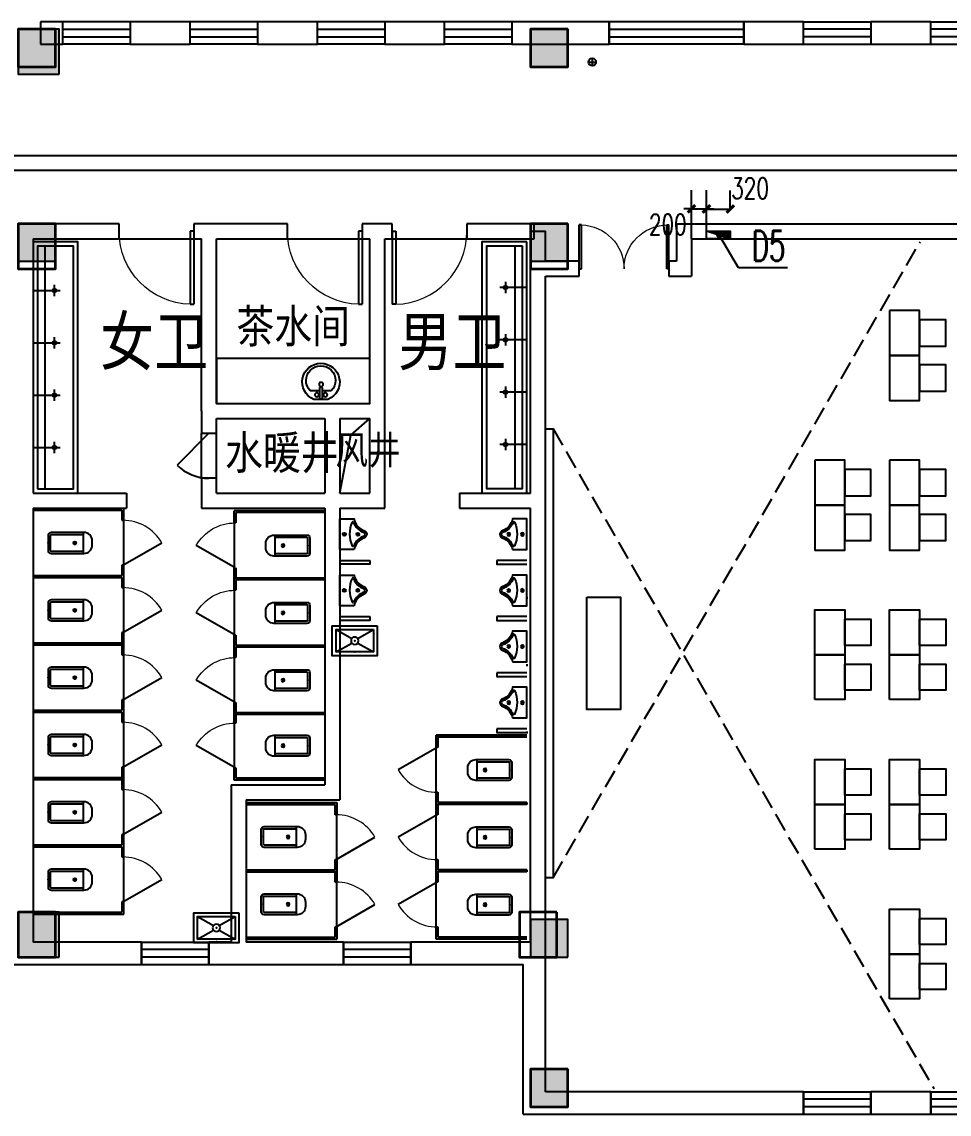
# Model space of a CAD drawing. Extents: x 0 to 302064749, y -59725395 to 1524223.
# Drawn here: x 213456080 to 214695593, y -22232654 to -20772654 of the extents above; entities that cross this region are included whole.
import ezdxf

# ---------------------------------------------------------------- set-up
doc = ezdxf.new("R2010")
doc.units = 0
doc.header["$LTSCALE"] = 1000
doc.linetypes.add('DASH', pattern=[0.35, 0.25, -0.1])
for name, color, linetype in [('0-底图', 7, 'Continuous'), ('CABLETRAY', 4, 'Continuous'), ('COLU', 7, 'Continuous'), ('COLU_HATCH', 251, 'Continuous'), ('DIM_ELEV', 3, 'Continuous'), ('DOOR_FIRE', 4, 'Continuous'), ('PUB_TEXT', 7, 'Continuous'), ('TEXT', 7, 'Continuous'), ('WALL', 2, 'Continuous'), ('WINDOW', 4, 'Continuous'), ('厨卫', 252, 'Continuous'), ('家具', 8, 'Continuous'), ('排水', 153, 'Continuous'), ('电洞建筑', 20, 'Continuous')]:
    doc.layers.add(name, color=color, linetype=linetype)
doc.layers.add('砼柱', color=2, linetype='Continuous', lineweight=35)
doc.styles.add('_TEL_DIM', font='simplex.shx', dxfattribs={"width": 0.8, "height": 3.5, "bigfont": 'gbcbig.shx'})
doc.styles.add('A_DIM_T3', font='simplex.shx', dxfattribs={"width": 0.7, "bigfont": 'gbcbig.shx'})
doc.styles.get("Standard").update_dxf_attribs({"font": 'geniso.shx', "bigfont": 'hztxt.shx'})
doc.dimstyles.new('_TCH_ARCH&&100', dxfattribs={"dimtxt": 280, "dimasz": 100, "dimexe": 250, "dimexo": 300, "dimgap": 135, "dimtad": 1, "dimdec": 0, "dimzin": 0, "dimdsep": 46, "dimtxsty": 'A_DIM_T3', "dimblk": 'ARCHTICK', "dimcen": 0.09, "dimclrt": 7, "dimazin": 2, "dimtfac": 1, "dimtdec": 0, "dimtix": 1, "dimtmove": 2, "dimatfit": 3, "dimfxl": 150, "dimtolj": 1, "dimtzin": 0, "dimarcsym": 0})

# ---------------------------------------------------------------- blocks, each defined once
blk = doc.blocks.new('jj')
at = {"layer": '家具', "linetype": 'DASH'}
for points in [[(710804, 819533), (715712, 828033)], [(710804, 825533), (715896, 816713)]]:
    blk.add_lwpolyline(points, dxfattribs=at)
at = {"layer": '家具'}
for points in [[(715304, 827113), (715304, 826513), (715704, 826513), (715704, 827113)], [(716304, 827113), (716304, 826513), (716704, 826513), (716704, 827113)], [(717304, 827113), (717304, 826513), (717704, 826513), (717704, 827113)], [(718304, 827113), (718304, 826513), (718704, 826513), (718704, 827113)], [(719304, 827113), (719304, 826513), (719704, 826513), (719704, 827113)], [(720204, 827113), (720204, 826513), (720604, 826513), (720604, 827113)], [(721104, 827113), (721104, 826513), (721504, 826513), (721504, 827113)], [(722004, 827113), (722004, 826513), (722404, 826513), (722404, 827113)], [(722904, 827113), (722904, 826513), (723304, 826513), (723304, 827113)], [(723804, 827113), (723804, 826513), (724204, 826513), (724204, 827113)], [(715704, 826988), (715704, 826638), (716054, 826638), (716054, 826988)], [(716704, 826988), (716704, 826638), (717054, 826638), (717054, 826988)], [(717704, 826988), (717704, 826638), (718054, 826638), (718054, 826988)], [(718704, 826988), (718704, 826638), (719054, 826638), (719054, 826988)], [(719704, 826988), (719704, 826638), (720054, 826638), (720054, 826988)], [(720604, 826988), (720604, 826638), (720954, 826638), (720954, 826988)], [(721504, 826988), (721504, 826638), (721854, 826638), (721854, 826988)], [(722404, 826988), (722404, 826638), (722754, 826638), (722754, 826988)], [(723304, 826988), (723304, 826638), (723654, 826638), (723654, 826988)], [(724204, 826988), (724204, 826638), (724554, 826638), (724554, 826988)], [(715304, 826513), (715304, 825913), (715704, 825913), (715704, 826513)], [(716304, 826513), (716304, 825913), (716704, 825913), (716704, 826513)], [(717304, 826513), (717304, 825913), (717704, 825913), (717704, 826513)], [(718304, 826513), (718304, 825913), (718704, 825913), (718704, 826513)], [(719304, 826513), (719304, 825913), (719704, 825913), (719704, 826513)], [(720204, 826513), (720204, 825913), (720604, 825913), (720604, 826513)], [(721104, 826513), (721104, 825913), (721504, 825913), (721504, 826513)], [(722004, 826513), (722004, 825913), (722404, 825913), (722404, 826513)], [(722904, 826513), (722904, 825913), (723304, 825913), (723304, 826513)], [(723804, 826513), (723804, 825913), (724204, 825913), (724204, 826513)], [(715704, 826388), (715704, 826038), (716054, 826038), (716054, 826388)], [(716704, 826388), (716704, 826038), (717054, 826038), (717054, 826388)], [(717704, 826388), (717704, 826038), (718054, 826038), (718054, 826388)], [(718704, 826388), (718704, 826038), (719054, 826038), (719054, 826388)], [(719704, 826388), (719704, 826038), (720054, 826038), (720054, 826388)], [(720604, 826388), (720604, 826038), (720954, 826038), (720954, 826388)], [(721504, 826388), (721504, 826038), (721854, 826038), (721854, 826388)], [(722404, 826388), (722404, 826038), (722754, 826038), (722754, 826388)], [(723304, 826388), (723304, 826038), (723654, 826038), (723654, 826388)], [(724204, 826388), (724204, 826038), (724554, 826038), (724554, 826388)], [(710704, 819533), (710704, 825533), (710804, 825533), (710804, 819533)], [(714304, 825113), (714304, 824513), (714704, 824513), (714704, 825113)], [(715304, 825113), (715304, 824513), (715704, 824513), (715704, 825113)], [(716304, 825113), (716304, 824513), (716704, 824513), (716704, 825113)], [(717304, 825113), (717304, 824513), (717704, 824513), (717704, 825113)], [(718304, 825113), (718304, 824513), (718704, 824513), (718704, 825113)], [(719304, 825113), (719304, 824513), (719704, 824513), (719704, 825113)], [(720204, 825113), (720204, 824513), (720604, 824513), (720604, 825113)], [(721104, 825113), (721104, 824513), (721504, 824513), (721504, 825113)], [(722004, 825113), (722004, 824513), (722404, 824513), (722404, 825113)], [(722904, 825113), (722904, 824513), (723304, 824513), (723304, 825113)], [(723804, 825113), (723804, 824513), (724204, 824513), (724204, 825113)], [(714704, 824988), (714704, 824638), (715054, 824638), (715054, 824988)], [(715704, 824988), (715704, 824638), (716054, 824638), (716054, 824988)], [(716704, 824988), (716704, 824638), (717054, 824638), (717054, 824988)], [(717704, 824988), (717704, 824638), (718054, 824638), (718054, 824988)], [(718704, 824988), (718704, 824638), (719054, 824638), (719054, 824988)], [(719704, 824988), (719704, 824638), (720054, 824638), (720054, 824988)], [(720604, 824988), (720604, 824638), (720954, 824638), (720954, 824988)], [(721504, 824988), (721504, 824638), (721854, 824638), (721854, 824988)], [(722404, 824988), (722404, 824638), (722754, 824638), (722754, 824988)], [(723304, 824988), (723304, 824638), (723654, 824638), (723654, 824988)], [(724204, 824988), (724204, 824638), (724554, 824638), (724554, 824988)], [(714304, 824513), (714304, 823913), (714704, 823913), (714704, 824513)], [(715304, 824513), (715304, 823913), (715704, 823913), (715704, 824513)], [(716304, 824513), (716304, 823913), (716704, 823913), (716704, 824513)], [(717304, 824513), (717304, 823913), (717704, 823913), (717704, 824513)], [(718304, 824513), (718304, 823913), (718704, 823913), (718704, 824513)], [(719304, 824513), (719304, 823913), (719704, 823913), (719704, 824513)], [(720204, 824513), (720204, 823913), (720604, 823913), (720604, 824513)], [(721104, 824513), (721104, 823913), (721504, 823913), (721504, 824513)], [(722004, 824513), (722004, 823913), (722404, 823913), (722404, 824513)], [(722904, 824513), (722904, 823913), (723304, 823913), (723304, 824513)], [(723804, 824513), (723804, 823913), (724204, 823913), (724204, 824513)], [(714704, 824388), (714704, 824038), (715054, 824038), (715054, 824388)], [(715704, 824388), (715704, 824038), (716054, 824038), (716054, 824388)], [(716704, 824388), (716704, 824038), (717054, 824038), (717054, 824388)], [(717704, 824388), (717704, 824038), (718054, 824038), (718054, 824388)], [(718704, 824388), (718704, 824038), (719054, 824038), (719054, 824388)], [(719704, 824388), (719704, 824038), (720054, 824038), (720054, 824388)], [(720604, 824388), (720604, 824038), (720954, 824038), (720954, 824388)], [(721504, 824388), (721504, 824038), (721854, 824038), (721854, 824388)], [(722404, 824388), (722404, 824038), (722754, 824038), (722754, 824388)], [(723304, 824388), (723304, 824038), (723654, 824038), (723654, 824388)], [(724204, 824388), (724204, 824038), (724554, 824038), (724554, 824388)], [(711254, 823283), (711704, 823283), (711704, 821783), (711254, 821783)], [(714304, 822513), (714304, 823113), (714704, 823113), (714704, 822513)], [(715304, 822513), (715304, 823113), (715704, 823113), (715704, 822513)], [(716304, 822513), (716304, 823113), (716704, 823113), (716704, 822513)], [(717304, 822513), (717304, 823113), (717704, 823113), (717704, 822513)], [(718304, 822513), (718304, 823113), (718704, 823113), (718704, 822513)], [(719304, 822513), (719304, 823113), (719704, 823113), (719704, 822513)], [(720204, 822513), (720204, 823113), (720604, 823113), (720604, 822513)], [(721104, 822513), (721104, 823113), (721504, 823113), (721504, 822513)], [(722004, 822513), (722004, 823113), (722404, 823113), (722404, 822513)], [(722904, 822513), (722904, 823113), (723304, 823113), (723304, 822513)], [(723804, 822513), (723804, 823113), (724204, 823113), (724204, 822513)], [(724704, 822513), (724704, 823113), (725104, 823113), (725104, 822513)], [(714704, 822638), (714704, 822988), (715054, 822988), (715054, 822638)], [(715704, 822638), (715704, 822988), (716054, 822988), (716054, 822638)], [(716704, 822638), (716704, 822988), (717054, 822988), (717054, 822638)], [(717704, 822638), (717704, 822988), (718054, 822988), (718054, 822638)], [(718704, 822638), (718704, 822988), (719054, 822988), (719054, 822638)], [(719704, 822638), (719704, 822988), (720054, 822988), (720054, 822638)], [(720604, 822638), (720604, 822988), (720954, 822988), (720954, 822638)], [(721504, 822638), (721504, 822988), (721854, 822988), (721854, 822638)], [(722404, 822638), (722404, 822988), (722754, 822988), (722754, 822638)], [(723304, 822638), (723304, 822988), (723654, 822988), (723654, 822638)], [(724204, 822638), (724204, 822988), (724554, 822988), (724554, 822638)], [(725104, 822638), (725104, 822988), (725454, 822988), (725454, 822638)], [(714304, 821913), (714304, 822513), (714704, 822513), (714704, 821913)], [(715304, 821913), (715304, 822513), (715704, 822513), (715704, 821913)], [(716304, 821913), (716304, 822513), (716704, 822513), (716704, 821913)], [(717304, 821913), (717304, 822513), (717704, 822513), (717704, 821913)], [(718304, 821913), (718304, 822513), (718704, 822513), (718704, 821913)], [(719304, 821913), (719304, 822513), (719704, 822513), (719704, 821913)], [(720204, 821913), (720204, 822513), (720604, 822513), (720604, 821913)], [(721104, 821913), (721104, 822513), (721504, 822513), (721504, 821913)], [(722004, 821913), (722004, 822513), (722404, 822513), (722404, 821913)], [(722904, 821913), (722904, 822513), (723304, 822513), (723304, 821913)], [(723804, 821913), (723804, 822513), (724204, 822513), (724204, 821913)], [(724704, 821913), (724704, 822513), (725104, 822513), (725104, 821913)], [(714704, 822038), (714704, 822388), (715054, 822388), (715054, 822038)], [(715704, 822038), (715704, 822388), (716054, 822388), (716054, 822038)], [(716704, 822038), (716704, 822388), (717054, 822388), (717054, 822038)], [(717704, 822038), (717704, 822388), (718054, 822388), (718054, 822038)], [(718704, 822038), (718704, 822388), (719054, 822388), (719054, 822038)], [(719704, 822038), (719704, 822388), (720054, 822388), (720054, 822038)], [(720604, 822038), (720604, 822388), (720954, 822388), (720954, 822038)], [(721504, 822038), (721504, 822388), (721854, 822388), (721854, 822038)], [(722404, 822038), (722404, 822388), (722754, 822388), (722754, 822038)], [(723304, 822038), (723304, 822388), (723654, 822388), (723654, 822038)], [(724204, 822038), (724204, 822388), (724554, 822388), (724554, 822038)], [(725104, 822038), (725104, 822388), (725454, 822388), (725454, 822038)], [(714304, 820513), (714304, 821113), (714704, 821113), (714704, 820513)], [(715304, 820513), (715304, 821113), (715704, 821113), (715704, 820513)], [(716304, 820513), (716304, 821113), (716704, 821113), (716704, 820513)], [(717304, 820513), (717304, 821113), (717704, 821113), (717704, 820513)], [(718304, 820513), (718304, 821113), (718704, 821113), (718704, 820513)], [(719304, 820513), (719304, 821113), (719704, 821113), (719704, 820513)], [(720204, 820513), (720204, 821113), (720604, 821113), (720604, 820513)], [(721104, 820513), (721104, 821113), (721504, 821113), (721504, 820513)], [(722004, 820513), (722004, 821113), (722404, 821113), (722404, 820513)], [(722904, 820513), (722904, 821113), (723304, 821113), (723304, 820513)], [(723804, 820513), (723804, 821113), (724204, 821113), (724204, 820513)], [(724704, 820513), (724704, 821113), (725104, 821113), (725104, 820513)], [(714704, 820638), (714704, 820988), (715054, 820988), (715054, 820638)], [(715704, 820638), (715704, 820988), (716054, 820988), (716054, 820638)], [(716704, 820638), (716704, 820988), (717054, 820988), (717054, 820638)], [(717704, 820638), (717704, 820988), (718054, 820988), (718054, 820638)], [(718704, 820638), (718704, 820988), (719054, 820988), (719054, 820638)], [(719704, 820638), (719704, 820988), (720054, 820988), (720054, 820638)], [(720604, 820638), (720604, 820988), (720954, 820988), (720954, 820638)], [(721504, 820638), (721504, 820988), (721854, 820988), (721854, 820638)], [(722404, 820638), (722404, 820988), (722754, 820988), (722754, 820638)], [(723304, 820638), (723304, 820988), (723654, 820988), (723654, 820638)], [(724204, 820638), (724204, 820988), (724554, 820988), (724554, 820638)], [(725104, 820638), (725104, 820988), (725454, 820988), (725454, 820638)], [(714304, 819913), (714304, 820513), (714704, 820513), (714704, 819913)], [(714704, 820038), (714704, 820388), (715054, 820388), (715054, 820038)], [(715304, 819913), (715304, 820513), (715704, 820513), (715704, 819913)], [(715704, 820038), (715704, 820388), (716054, 820388), (716054, 820038)], [(716304, 819913), (716304, 820513), (716704, 820513), (716704, 819913)], [(716704, 820038), (716704, 820388), (717054, 820388), (717054, 820038)], [(717304, 819913), (717304, 820513), (717704, 820513), (717704, 819913)], [(717704, 820038), (717704, 820388), (718054, 820388), (718054, 820038)], [(718304, 819913), (718304, 820513), (718704, 820513), (718704, 819913)], [(718704, 820038), (718704, 820388), (719054, 820388), (719054, 820038)], [(719304, 819913), (719304, 820513), (719704, 820513), (719704, 819913)], [(719704, 820038), (719704, 820388), (720054, 820388), (720054, 820038)], [(720204, 819913), (720204, 820513), (720604, 820513), (720604, 819913)], [(720604, 820038), (720604, 820388), (720954, 820388), (720954, 820038)], [(721104, 819913), (721104, 820513), (721504, 820513), (721504, 819913)], [(721504, 820038), (721504, 820388), (721854, 820388), (721854, 820038)], [(722004, 819913), (722004, 820513), (722404, 820513), (722404, 819913)], [(722404, 820038), (722404, 820388), (722754, 820388), (722754, 820038)], [(722904, 819913), (722904, 820513), (723304, 820513), (723304, 819913)], [(723304, 820038), (723304, 820388), (723654, 820388), (723654, 820038)], [(723804, 819913), (723804, 820513), (724204, 820513), (724204, 819913)], [(724204, 820038), (724204, 820388), (724554, 820388), (724554, 820038)], [(724704, 819913), (724704, 820513), (725104, 820513), (725104, 819913)], [(725104, 820038), (725104, 820388), (725454, 820388), (725454, 820038)], [(715304, 818513), (715304, 819113), (715704, 819113), (715704, 818513)], [(716304, 818513), (716304, 819113), (716704, 819113), (716704, 818513)], [(717304, 818513), (717304, 819113), (717704, 819113), (717704, 818513)], [(718304, 818513), (718304, 819113), (718704, 819113), (718704, 818513)], [(719304, 818513), (719304, 819113), (719704, 819113), (719704, 818513)], [(720204, 818513), (720204, 819113), (720604, 819113), (720604, 818513)], [(721104, 818513), (721104, 819113), (721504, 819113), (721504, 818513)], [(722004, 818513), (722004, 819113), (722404, 819113), (722404, 818513)], [(722904, 818513), (722904, 819113), (723304, 819113), (723304, 818513)], [(723804, 818513), (723804, 819113), (724204, 819113), (724204, 818513)], [(724704, 818513), (724704, 819113), (725104, 819113), (725104, 818513)], [(715704, 818638), (715704, 818988), (716054, 818988), (716054, 818638)], [(716704, 818638), (716704, 818988), (717054, 818988), (717054, 818638)], [(717704, 818638), (717704, 818988), (718054, 818988), (718054, 818638)], [(718704, 818638), (718704, 818988), (719054, 818988), (719054, 818638)], [(719704, 818638), (719704, 818988), (720054, 818988), (720054, 818638)], [(720604, 818638), (720604, 818988), (720954, 818988), (720954, 818638)], [(721504, 818638), (721504, 818988), (721854, 818988), (721854, 818638)], [(722404, 818638), (722404, 818988), (722754, 818988), (722754, 818638)], [(723304, 818638), (723304, 818988), (723654, 818988), (723654, 818638)], [(724204, 818638), (724204, 818988), (724554, 818988), (724554, 818638)], [(725104, 818638), (725104, 818988), (725454, 818988), (725454, 818638)], [(715304, 817913), (715304, 818513), (715704, 818513), (715704, 817913)], [(716304, 817913), (716304, 818513), (716704, 818513), (716704, 817913)], [(717304, 817913), (717304, 818513), (717704, 818513), (717704, 817913)], [(718304, 817913), (718304, 818513), (718704, 818513), (718704, 817913)], [(719304, 817913), (719304, 818513), (719704, 818513), (719704, 817913)], [(720204, 817913), (720204, 818513), (720604, 818513), (720604, 817913)], [(721104, 817913), (721104, 818513), (721504, 818513), (721504, 817913)], [(722004, 817913), (722004, 818513), (722404, 818513), (722404, 817913)], [(722904, 817913), (722904, 818513), (723304, 818513), (723304, 817913)], [(723804, 817913), (723804, 818513), (724204, 818513), (724204, 817913)], [(724704, 817913), (724704, 818513), (725104, 818513), (725104, 817913)], [(715704, 818038), (715704, 818388), (716054, 818388), (716054, 818038)], [(716704, 818038), (716704, 818388), (717054, 818388), (717054, 818038)], [(717704, 818038), (717704, 818388), (718054, 818388), (718054, 818038)], [(718704, 818038), (718704, 818388), (719054, 818388), (719054, 818038)], [(719704, 818038), (719704, 818388), (720054, 818388), (720054, 818038)], [(720604, 818038), (720604, 818388), (720954, 818388), (720954, 818038)], [(721504, 818038), (721504, 818388), (721854, 818388), (721854, 818038)], [(722404, 818038), (722404, 818388), (722754, 818388), (722754, 818038)], [(723304, 818038), (723304, 818388), (723654, 818388), (723654, 818038)], [(724204, 818038), (724204, 818388), (724554, 818388), (724554, 818038)], [(725104, 818038), (725104, 818388), (725454, 818388), (725454, 818038)]]:
    blk.add_lwpolyline(points, close=True, dxfattribs=at)
blk = doc.blocks.new('$lvtry$00000202')
at = {"color": 0}
for p, q in [((-110, -40, 0), (-110, -470, 0)), ((100, -30, 0), (-100, -30, 0)), ((110, -470, 0), (110, -40, 0)), ((140, -470, 0), (-140, -470, 0))]:
    blk.add_line(p, q, dxfattribs=at)
at = {"color": 0, "elevation": 0}
blk.add_lwpolyline([(140, -40, 0.414214), (100, 0), (-100, 0, 0.414214), (-140, -40), (-140, -480, 0.414214), (-30, -590), (30, -590, 0.414214), (140, -480)], format="xyb", close=True, dxfattribs=at)
at = {"color": 0}
blk.add_circle((0, -359, 0), 20, dxfattribs=at)
for centre, start, end in [((-100, -40, 0), 90, 180), ((100, -40, 0), 0, 90)]:
    blk.add_arc(centre, 10, start, end, dxfattribs=at)
for p in [(0, 0, 0), (0, -359, 0)]:
    blk.add_point(p, dxfattribs=at)
blk = doc.blocks.new('$TCHSYS$APDOOR2D')
blk.add_line((0.5, 0), (0, 0.866))
at = {"lineweight": 13}
blk.add_arc((0.5, 0), 1, 120, 180, dxfattribs=at)
blk = doc.blocks.new('jjj')
at = {"layer": '家具'}
for p, q in [((710644, 826153), (710644, 822913)), ((710804, 825603), (710444, 825603)), ((710804, 824903), (710444, 824903)), ((710804, 824203), (710444, 824203)), ((710804, 823503), (710444, 823503))]:
    blk.add_line(p, q, dxfattribs=at)
for points in [[(710804, 826213), (710204, 826213), (710204, 822853), (710804, 822853), (710804, 826213)], [(710519, 825678), (710519, 825528)], [(710519, 824978), (710519, 824828)], [(710519, 824278), (710519, 824128)], [(710519, 823578), (710519, 823428)]]:
    blk.add_lwpolyline(points, dxfattribs=at)
blk.add_lwpolyline([(710744, 826153), (710264, 826153), (710264, 822913), (710744, 822913)], close=True, dxfattribs=at)
for centre in [(710519, 825603), (710519, 824903), (710519, 824203), (710519, 823503)]:
    blk.add_circle(centre, 25, dxfattribs=at)
blk = doc.blocks.new('$lvtry$00000191')
at = {"color": 0}
for p, q in [((-250, -100, 0), (-39, -219, 0)), ((39, -219, 0), (250, -100, 0)), ((-250, -400, 0), (-39, -281, 0)), ((39, -281, 0), (250, -400, 0))]:
    blk.add_line(p, q, dxfattribs=at)
at = {"color": 0, "elevation": 0}
for points in [[(300, -450), (300, -50), (-300, -50), (-300, -450)], [(250, -400), (250, -100), (-250, -100), (-250, -400)]]:
    blk.add_lwpolyline(points, close=True, dxfattribs=at)
at = {"color": 0}
blk.add_circle((0, -250, 0), 50, dxfattribs=at)
for p in [(0, -100, 0), (0, -250, 0)]:
    blk.add_point(p, dxfattribs=at)
blk = doc.blocks.new('$lvtry$00000222')
at = {"layer": '厨卫', "elevation": 0}
blk.add_lwpolyline([(-205, -191), (-205, 0), (205, 0), (205, -191, 0.268068), (51, -323, -0.317765), (0, -360, -0.317765), (-51, -323, 0.268068)], format="xyb", close=True, dxfattribs=at)
at = {"layer": '厨卫'}
for centre in [(0, -60, 0), (0, -242, 0)]:
    blk.add_circle(centre, 20, dxfattribs=at)
for centre, radius, start, end in [((5, -526, 0), 395, 66.6675, 114.1084), ((-152, -175, 0), 10, 114.1084, 248.1394), ((-243, -401, 0), 233, 19.2639, 68.1394), ((243, -401, 0), 233, 110.4941, 160.7361), ((158, -173, 0), 10, 290.4941, 66.6675), ((0, -316, 0), 24, 199.2639, 269.4998), ((0, -316, 0), 24, 270.5002, 340.7361)]:
    blk.add_arc(centre, radius, start, end, dxfattribs=at)
for p in [(0, -60, 0), (0, -242, 0)]:
    blk.add_point(p, dxfattribs=at)
blk = doc.blocks.new('ng')
at = {"layer": '排水'}
for p, q in [((346041, 781408), (346041, 781308)), ((345991, 781358), (346091, 781358))]:
    blk.add_line(p, q, dxfattribs=at)
blk.add_circle((346041, 781358), 50, dxfattribs=at)
blk = doc.blocks.new('222222')
at = {"layer": 'COLU_HATCH'}
h = blk.add_hatch(color=256, dxfattribs=at)
h.dxf.hatch_style = 1
h.paths.add_polyline_path([(1297642, 1039991), (1297642, 1040591), (1297092, 1040591), (1297092, 1039991)])
h = blk.add_hatch(color=256, dxfattribs=at)
h.dxf.hatch_style = 1
h.paths.add_polyline_path([(1304442, 1040091), (1304442, 1040591), (1303942, 1040591), (1303942, 1040091)])
h = blk.add_hatch(color=256, dxfattribs=at)
h.dxf.hatch_style = 1
h.paths.add_polyline_path([(1297592, 1037491), (1297592, 1037991), (1297092, 1037991), (1297092, 1037491)])
h = blk.add_hatch(color=256, dxfattribs=at)
h.dxf.hatch_style = 1
h.paths.add_polyline_path([(1304442, 1037491), (1304442, 1037991), (1303942, 1037991), (1303942, 1037491)])
h = blk.add_hatch(color=256, dxfattribs=at)
h.dxf.hatch_style = 1
h.paths.add_polyline_path([(1297642, 1028191), (1297642, 1028791), (1297092, 1028791), (1297092, 1028191)])
h = blk.add_hatch(color=256, dxfattribs=at)
h.dxf.hatch_style = 1
h.paths.add_polyline_path([(1304442, 1028191), (1304442, 1028691), (1303942, 1028691), (1303942, 1028191)])
h = blk.add_hatch(color=256, dxfattribs=at)
h.dxf.hatch_style = 1
h.paths.add_polyline_path([(1304442, 1026191), (1304442, 1026691), (1303942, 1026691), (1303942, 1026191)])
at = {"layer": 'COLU'}
for points in [[(1297642, 1039991), (1297642, 1040591), (1297092, 1040591), (1297092, 1039991)], [(1304442, 1040091), (1304442, 1040591), (1303942, 1040591), (1303942, 1040091)], [(1297592, 1037491), (1297592, 1037991), (1297092, 1037991), (1297092, 1037491)], [(1304442, 1037491), (1304442, 1037991), (1303942, 1037991), (1303942, 1037491)], [(1297642, 1028191), (1297642, 1028791), (1297092, 1028791), (1297092, 1028191)], [(1304442, 1028191), (1304442, 1028691), (1303942, 1028691), (1303942, 1028191)], [(1304442, 1026191), (1304442, 1026691), (1303942, 1026691), (1303942, 1026191)]]:
    blk.add_lwpolyline(points, close=True, dxfattribs=at)
blk = doc.blocks.new('sad')
at = {"layer": '砼柱', "lineweight": 35}
for points in [[(2875708, 517356), (2875208, 517356), (2875208, 516856), (2875708, 516856)], [(2882558, 517356), (2882058, 517356), (2882058, 516856), (2882558, 516856)], [(2875708, 514756), (2875208, 514756), (2875208, 514156), (2875708, 514156)], [(2882558, 514756), (2882058, 514756), (2882058, 514156), (2882558, 514156)], [(2875708, 505556), (2875208, 505556), (2875208, 504956), (2875708, 504956)], [(2882408, 505556), (2881908, 505556), (2881908, 504956), (2882408, 504956)], [(2882558, 503456), (2882058, 503456), (2882058, 502956), (2882558, 502956)]]:
    blk.add_lwpolyline(points, close=True, dxfattribs=at)
blk = doc.blocks.new('A$C70683537')
at = {"layer": 'TEXT'}
blk.add_blockref('sad', (-2821208, -503056), dxfattribs=at)
blk = doc.blocks.new('$WINLIB2D$00000001')
at = {"color": 0}
for points in [[(-0.5, 0.5), (-0.5, -0.5)], [(-0.5, 0.5), (0.5, 0.5)], [(0.5, -0.5), (0.5, 0.5)], [(0.5, 0.1667), (-0.5, 0.1667)], [(0.5, -0.1667), (-0.5, -0.1667)], [(-0.5, -0.5), (0.5, -0.5)]]:
    blk.add_lwpolyline(points, dxfattribs=at)
blk = doc.blocks.new('$DorLib2D$00000002')
for p, q in [((-0.5, 0), (-0.5, 0.4875)), ((-0.475, 0.4875), (-0.5, 0.4875)), ((-0.475, 0), (-0.475, 0.4875)), ((0.475, 0), (0.475, 0.4875)), ((0.475, 0.4875), (0.5, 0.4875)), ((0.5, 0), (0.5, 0.4875)), ((-0.5, 0), (-0.475, 0)), ((0.5, 0), (0.475, 0))]:
    blk.add_line(p, q)
at = {"lineweight": 13}
for centre, start, end in [((-0.4875, 0), 0, 88.53072), ((0.4875, 0), 91.46928, 180)]:
    blk.add_arc(centre, 0.4875, start, end, dxfattribs=at)
blk = doc.blocks.new('$DorLib2D$00000001')
for p, q in [((0.45, 0.975), (0.5, 0.975)), ((0.45, 0), (0.45, 0.975)), ((0.5, 0), (0.5, 0.975)), ((0.5, 0), (0.45, 0))]:
    blk.add_line(p, q)
at = {"lineweight": 13}
blk.add_arc((0.475, 0), 0.975, 91.4693, 180, dxfattribs=at)
blk = doc.blocks.new('$DorLib2D$00000114')
at = {"color": 0}
blk.add_line((0.5, 0), (-0.207, 0.707), dxfattribs=at)
blk.add_arc((0.5, 0), 1, 135, 180, dxfattribs=at)
blk = doc.blocks.new('$plan$00001628')
for p, q in [((-20, 0), (20, 0)), ((20, 0), (20, -150)), ((-23, -104), (-144, -104)), ((-20, -150), (-20, 0)), ((136, -104), (24, -104)), ((20, -150), (-20, -150))]:
    blk.add_line(p, q)
blk.add_lwpolyline([(-97, 9, 5.110404), (92, 9)], format="xyb", close=True)
for centre, radius in [((-57, -52), 26.7), ((57, -52), 26.7), ((0, -190), 27.8)]:
    blk.add_circle(centre, radius)
blk.add_arc((-4, -243), 197, 135.2527, 44.7473)
blk = doc.blocks.new('jgfjh')
at = {"layer": 'DIM_ELEV'}
blk.add_lwpolyline([(1120511.3, -182793.4), (1120660.7, -182018.9), (1120911.3, -181793.4)], dxfattribs=at)
at = {"layer": 'DOOR_FIRE'}
for p, q in [((1118661.3, -182593.4), (1118661.3, -181993.4)), ((1118861.3, -182593.4), (1118861.3, -181993.4))]:
    blk.add_line(p, q, dxfattribs=at)
at = {"layer": 'WALL'}
for p, q in [((1116811.3, -176493.4), (1116511.3, -176493.4)), ((1116511.3, -176493.4), (1116511.3, -176793.4)), ((1116811.3, -176793.4), (1116811.3, -176493.4)), ((1118511.3, -176493.4), (1117711.3, -176493.4)), ((1117711.3, -176493.4), (1117711.3, -176793.4)), ((1118511.3, -176793.4), (1118511.3, -176493.4)), ((1120211.3, -176493.4), (1119411.3, -176493.4)), ((1119411.3, -176493.4), (1119411.3, -176793.4)), ((1120211.3, -176793.4), (1120211.3, -176493.4)), ((1121911.3, -176493.4), (1121111.3, -176493.4)), ((1121111.3, -176493.4), (1121111.3, -176793.4)), ((1121911.3, -176793.4), (1121911.3, -176493.4)), ((1124111.3, -176493.4), (1122811.3, -176493.4)), ((1122811.3, -176493.4), (1122811.3, -176793.4)), ((1124111.3, -176793.4), (1124111.3, -176493.4)), ((1126711.3, -176493.4), (1125911.3, -176493.4)), ((1125911.3, -176493.4), (1125911.3, -176793.4)), ((1126711.3, -176793.4), (1126711.3, -176493.4)), ((1128411.3, -176493.4), (1127611.3, -176493.4)), ((1127611.3, -176493.4), (1127611.3, -176793.4)), ((1128411.3, -176793.4), (1128411.3, -176493.4)), ((1116511.3, -176793.4), (1116811.3, -176793.4)), ((1117711.3, -176793.4), (1118511.3, -176793.4)), ((1119411.3, -176793.4), (1120211.3, -176793.4)), ((1121111.3, -176793.4), (1121911.3, -176793.4)), ((1122811.3, -176793.4), (1124111.3, -176793.4)), ((1125911.3, -176793.4), (1126711.3, -176793.4)), ((1127611.3, -176793.4), (1128411.3, -176793.4)), ((1117561.3, -179193.4), (1116211.3, -179193.4)), ((1117561.3, -179393.4), (1117561.3, -179193.4)), ((1118761.3, -179193.4), (1118561.3, -179193.4)), ((1118561.3, -179193.4), (1118561.3, -179393.4)), ((1119811.3, -179193.4), (1118761.3, -179193.4)), ((1119811.3, -179393.4), (1119811.3, -179193.4)), ((1121011.3, -179193.4), (1120811.3, -179193.4)), ((1120811.3, -179193.4), (1120811.3, -179393.4)), ((1121211.3, -179193.4), (1121011.3, -179193.4)), ((1121211.3, -179393.4), (1121211.3, -179193.4)), ((1123111.3, -179193.4), (1122211.3, -179193.4)), ((1122211.3, -179193.4), (1122211.3, -179393.4)), ((1123111.3, -179393.4), (1123111.3, -179193.4)), ((1125011.3, -179193.4), (1140311.3, -179193.4)), ((1125011.3, -179193.4), (1125011.3, -179693.4)), ((1116411.3, -179393.4), (1117561.3, -179393.4)), ((1116411.3, -179393.4), (1116411.3, -181303.4)), ((1118561.3, -179393.4), (1118661.3, -179393.4)), ((1118661.3, -181693.4), (1118661.3, -179393.4)), ((1118861.3, -179393.4), (1119811.3, -179393.4)), ((1118861.3, -181593.4), (1118861.3, -179393.4)), ((1120811.3, -179393.4), (1120911.3, -179393.4)), ((1120911.3, -181593.4), (1120911.3, -179393.4)), ((1121111.3, -179393.4), (1121211.3, -179393.4)), ((1121111.3, -181693.4), (1121111.3, -179393.4)), ((1122211.3, -179393.4), (1123111.3, -179393.4)), ((1123061.3, -179793.4), (1123061.3, -179293.4)), ((1123061.3, -179293.4), (1123261.3, -179293.4)), ((1123261.3, -179693.4), (1123261.3, -179293.4)), ((1125211.3, -179393.4), (1140111.3, -179393.4)), ((1125211.3, -179393.4), (1125211.3, -179893.4)), ((1123711.3, -179693.4), (1123261.3, -179693.4)), ((1123711.3, -179893.4), (1123711.3, -179693.4)), ((1125011.3, -179693.4), (1124911.3, -179693.4)), ((1124911.3, -179693.4), (1124911.3, -179893.4)), ((1123061.3, -182793.4), (1123061.3, -179793.4)), ((1123261.3, -179893.4), (1123711.3, -179893.4)), ((1123261.3, -182893.4), (1123261.3, -179893.4)), ((1124911.3, -179893.4), (1125211.3, -179893.4)), ((1116411.3, -181303.4), (1116411.3, -182793.4)), ((1118861.3, -181593.4), (1120411.3, -181593.4)), ((1120411.3, -181593.4), (1120911.3, -181593.4)), ((1118661.3, -181693.4), (1118661.3, -181993.4)), ((1121111.3, -182993.4), (1121111.3, -181693.4)), ((1118861.3, -181993.4), (1118861.3, -181793.4)), ((1118861.3, -181793.4), (1120311.3, -181793.4)), ((1120311.3, -181793.4), (1120311.3, -182793.4)), ((1120511.3, -181793.4), (1120511.3, -182793.4)), ((1120511.3, -181793.4), (1120911.3, -181793.4)), ((1120911.3, -182793.4), (1120911.3, -181793.4)), ((1118661.3, -181993.4), (1118861.3, -181993.4)), ((1118861.3, -182593.4), (1118661.3, -182593.4)), ((1118661.3, -182593.4), (1118661.3, -182993.4)), ((1118861.3, -182793.4), (1118861.3, -182593.4)), ((1116411.3, -182793.4), (1117661.3, -182793.4)), ((1117661.3, -182793.4), (1117661.3, -182993.4)), ((1118861.3, -182793.4), (1120311.3, -182793.4)), ((1120511.3, -182793.4), (1120911.3, -182793.4)), ((1122111.3, -182793.4), (1123061.3, -182793.4)), ((1122111.3, -182793.4), (1122111.3, -182993.4)), ((1123261.3, -188893.4), (1123261.3, -182893.4)), ((1116411.3, -182993.4), (1117661.3, -182993.4)), ((1116411.3, -182993.4), (1116411.3, -188793.4)), ((1118661.3, -182993.4), (1120311.3, -182993.4)), ((1120311.3, -182993.4), (1120311.3, -186693.4)), ((1120511.3, -182993.4), (1121111.3, -182993.4)), ((1120511.3, -182993.4), (1120511.3, -186893.4)), ((1122111.3, -182993.4), (1123061.3, -182993.4)), ((1123061.3, -188793.4), (1123061.3, -182993.4)), ((1119061.3, -186693.4), (1120311.3, -186693.4)), ((1119061.3, -186693.4), (1119061.3, -188793.4)), ((1119261.3, -186893.4), (1120511.3, -186893.4)), ((1119261.3, -186893.4), (1119261.3, -188793.4)), ((1117861.3, -188793.4), (1116411.3, -188793.4)), ((1117861.3, -189093.4), (1117861.3, -188793.4)), ((1119061.3, -188793.4), (1118761.3, -188793.4)), ((1118761.3, -188793.4), (1118761.3, -189093.4)), ((1120560.7, -188793.4), (1119261.3, -188793.4)), ((1120560.7, -189093.4), (1120560.7, -188793.4)), ((1123061.3, -188793.4), (1121460.7, -188793.4)), ((1121460.7, -188793.4), (1121460.7, -189093.4)), ((1123261.3, -190793.4), (1123261.3, -188893.4)), ((1116111.3, -189093.4), (1117861.3, -189093.4)), ((1118761.3, -189093.4), (1119161.3, -189093.4)), ((1119161.3, -189093.4), (1120560.7, -189093.4)), ((1121460.7, -189093.4), (1122961.3, -189093.4)), ((1122961.3, -191093.4), (1122961.3, -189093.4)), ((1126711.3, -190793.4), (1123261.3, -190793.4)), ((1126711.3, -191093.4), (1126711.3, -190793.4)), ((1128411.3, -190793.4), (1127611.3, -190793.4)), ((1127611.3, -190793.4), (1127611.3, -191093.4)), ((1128411.3, -191093.4), (1128411.3, -190793.4)), ((1122961.3, -191093.4), (1126711.3, -191093.4)), ((1127611.3, -191093.4), (1128411.3, -191093.4))]:
    blk.add_line(p, q, dxfattribs=at)
at = {"layer": 'WINDOW'}
for p, q in [((1117561.3, -179393.4), (1118561.3, -179393.4)), ((1119811.3, -179393.4), (1120811.3, -179393.4)), ((1121211.3, -179393.4), (1122211.3, -179393.4))]:
    blk.add_line(p, q, dxfattribs=at)
at = {"layer": '厨卫'}
for p, q in [((1116411.3, -182993.4), (1117623.8, -182993.4)), ((1116411.3, -182993.4), (1116411.3, -183018.4)), ((1116411.3, -183018.4), (1117598.8, -183018.4)), ((1117598.8, -183018.4), (1117598.8, -183155.9)), ((1117623.8, -183155.9), (1117623.8, -182993.4)), ((1119098.8, -183190.9), (1119098.8, -183028.4)), ((1120311.3, -183028.4), (1119098.8, -183028.4)), ((1119123.8, -183053.4), (1119123.8, -183190.9)), ((1120311.3, -183053.4), (1119123.8, -183053.4)), ((1117598.8, -183155.9), (1117623.8, -183155.9)), ((1117623.8, -188255.9), (1117623.8, -183155.9)), ((1119098.8, -183190.9), (1119098.8, -186465.9)), ((1119123.8, -183190.9), (1119098.8, -183190.9)), ((1117623.8, -183755.9), (1117598.8, -183755.9)), ((1117598.8, -183755.9), (1117598.8, -183893.4)), ((1117623.8, -183905.8), (1117623.8, -183755.9)), ((1119098.8, -183940.8), (1119098.8, -183790.9)), ((1119123.8, -183790.9), (1119123.8, -183928.4)), ((1120511.3, -183693.4), (1120911.3, -183693.4)), ((1123011.3, -183693.4), (1122611.3, -183693.4)), ((1116411.3, -183893.4), (1117598.8, -183893.4)), ((1116411.3, -183893.4), (1116411.3, -183918.4)), ((1116411.3, -183918.4), (1117598.8, -183918.4)), ((1117598.8, -183918.4), (1117598.8, -184055.9)), ((1117623.8, -184055.9), (1117623.8, -183905.9)), ((1119098.8, -184090.9), (1119098.8, -183928.4)), ((1120311.3, -183928.4), (1119098.8, -183928.4)), ((1119123.8, -183953.4), (1119123.8, -184090.9)), ((1120311.3, -183953.4), (1119123.8, -183953.4)), ((1120311.3, -183928.4), (1120311.3, -183953.4)), ((1117598.8, -184055.9), (1117623.8, -184055.9)), ((1119123.8, -184090.9), (1119098.8, -184090.9)), ((1120511.3, -184178.4), (1120511.3, -184203.4)), ((1123011.3, -184178.4), (1123011.3, -184203.4)), ((1120511.3, -184443.4), (1120911.3, -184443.4)), ((1123011.3, -184443.4), (1122611.3, -184443.4)), ((1117623.8, -184655.9), (1117598.8, -184655.9)), ((1117598.8, -184655.9), (1117598.8, -184793.4)), ((1117623.8, -184818.4), (1117623.8, -184655.9)), ((1116411.3, -184793.4), (1117598.8, -184793.4)), ((1116411.3, -184793.4), (1116411.3, -184818.4)), ((1116411.3, -184793.4), (1117623.8, -184793.4)), ((1116411.3, -184793.4), (1116411.3, -184818.4)), ((1116411.3, -184818.4), (1117623.8, -184818.4)), ((1116411.3, -184818.4), (1117598.8, -184818.4)), ((1117598.8, -184818.4), (1117598.8, -184955.9)), ((1117623.8, -184955.9), (1117623.8, -184793.4)), ((1119098.8, -184840.8), (1119098.8, -184690.9)), ((1119098.8, -184690.9), (1119123.8, -184690.9)), ((1119123.8, -184690.9), (1119123.8, -184828.4)), ((1120311.3, -184828.4), (1119123.8, -184828.4)), ((1120311.3, -184828.4), (1120311.3, -184853.4)), ((1117598.8, -184955.9), (1117623.8, -184955.9)), ((1119098.8, -184990.9), (1119098.8, -184840.9)), ((1120311.3, -184853.4), (1119123.8, -184853.4)), ((1119123.8, -184853.4), (1119123.8, -184990.9)), ((1119123.8, -184990.9), (1119098.8, -184990.9)), ((1123011.3, -185078.4), (1123011.3, -185103.4)), ((1123011.3, -185193.4), (1122611.3, -185193.4)), ((1117623.8, -185555.9), (1117598.8, -185555.9)), ((1117598.8, -185555.9), (1117598.8, -185693.4)), ((1117623.8, -185705.8), (1117623.8, -185555.9)), ((1116411.3, -185693.4), (1117598.8, -185693.4)), ((1116411.3, -185693.4), (1116411.3, -185718.4)), ((1117623.8, -185855.9), (1117623.8, -185705.9)), ((1119098.8, -185753.4), (1119098.8, -185590.9)), ((1119098.8, -185590.9), (1119123.8, -185590.9)), ((1119123.8, -185590.9), (1119123.8, -185728.4)), ((1116411.3, -185718.4), (1117598.8, -185718.4)), ((1117598.8, -185718.4), (1117598.8, -185855.9)), ((1117598.8, -185855.9), (1117623.8, -185855.9)), ((1119098.8, -185865.9), (1119098.8, -185715.9)), ((1120311.3, -185753.4), (1119098.8, -185753.4)), ((1120311.3, -185728.4), (1119123.8, -185728.4)), ((1119123.8, -185728.4), (1119123.8, -185865.9)), ((1119123.8, -185865.9), (1119098.8, -185865.9)), ((1123011.3, -185943.4), (1122611.3, -185943.4)), ((1123011.3, -185978.4), (1123011.3, -186003.4)), ((1123011.3, -185978.4), (1123011.3, -186003.4)), ((1123011.3, -186028.4), (1121798.8, -186028.4)), ((1121798.8, -186190.9), (1121798.8, -186028.4)), ((1123011.3, -186053.4), (1121798.8, -186053.4)), ((1123011.3, -186028.4), (1121823.8, -186028.4)), ((1123011.3, -186053.4), (1121823.8, -186053.4)), ((1121823.8, -186053.4), (1121823.8, -186190.9)), ((1121798.8, -188590.9), (1121798.8, -186190.9)), ((1121823.8, -186190.9), (1121798.8, -186190.9)), ((1117623.8, -186455.9), (1117598.8, -186455.9)), ((1117598.8, -186455.9), (1117598.8, -186593.4)), ((1117623.8, -186618.4), (1117623.8, -186455.9)), ((1119098.8, -186628.4), (1119098.8, -186465.9)), ((1119098.8, -186465.9), (1119123.8, -186465.9)), ((1119123.8, -186465.9), (1119123.8, -186603.4)), ((1116411.3, -186593.4), (1117598.8, -186593.4)), ((1116411.3, -186593.4), (1116411.3, -186618.4)), ((1116411.3, -186593.4), (1117623.8, -186593.4)), ((1116411.3, -186593.4), (1116411.3, -186618.4)), ((1116411.3, -186618.4), (1117623.8, -186618.4)), ((1116411.3, -186618.4), (1117598.8, -186618.4)), ((1117598.8, -186618.4), (1117598.8, -186755.9)), ((1117623.8, -186755.9), (1117623.8, -186593.4)), ((1120311.3, -186628.4), (1119098.8, -186628.4)), ((1120311.3, -186603.4), (1119123.8, -186603.4)), ((1117598.8, -186755.9), (1117623.8, -186755.9)), ((1121798.8, -186953.4), (1121798.8, -186790.9)), ((1121798.8, -186790.9), (1121823.8, -186790.9)), ((1121823.8, -186790.9), (1121823.8, -186928.4)), ((1119261.3, -186928.4), (1120473.8, -186928.4)), ((1119261.3, -186953.4), (1120448.8, -186953.4)), ((1120448.8, -187090.9), (1120448.8, -186953.4)), ((1120473.8, -186928.4), (1120473.8, -187090.9)), ((1121798.8, -187090.9), (1121798.8, -186940.9)), ((1123011.3, -186953.4), (1121798.8, -186953.4)), ((1123011.3, -186928.4), (1121823.8, -186928.4)), ((1123011.3, -186928.4), (1121823.8, -186928.4)), ((1123011.3, -186953.4), (1121823.8, -186953.4)), ((1121823.8, -186953.4), (1121823.8, -187090.9)), ((1123011.3, -186928.4), (1123011.3, -186953.4)), ((1123011.3, -186928.4), (1123011.3, -186953.4)), ((1120473.8, -187090.9), (1120448.8, -187090.9)), ((1120473.8, -188590.9), (1120473.8, -187090.9)), ((1121823.8, -187090.9), (1121798.8, -187090.9)), ((1117623.8, -187355.9), (1117598.8, -187355.9)), ((1117598.8, -187355.9), (1117598.8, -187493.4)), ((1117623.8, -187505.8), (1117623.8, -187355.9)), ((1116411.3, -187493.4), (1117598.8, -187493.4)), ((1116411.3, -187493.4), (1116411.3, -187518.4)), ((1116411.3, -187518.4), (1117598.8, -187518.4)), ((1117598.8, -187518.4), (1117598.8, -187655.9)), ((1117623.8, -187655.9), (1117623.8, -187505.9)), ((1117598.8, -187655.9), (1117623.8, -187655.9)), ((1120448.8, -187828.4), (1120448.8, -187690.9)), ((1120448.8, -187690.9), (1120473.8, -187690.9)), ((1120473.8, -187690.9), (1120473.8, -187853.4)), ((1121798.8, -187853.4), (1121798.8, -187690.9)), ((1121798.8, -187690.9), (1121823.8, -187690.9)), ((1121823.8, -187690.9), (1121823.8, -187828.4)), ((1119261.3, -187828.4), (1120448.8, -187828.4)), ((1119261.3, -187828.4), (1120448.8, -187828.4)), ((1119261.3, -187853.4), (1120473.8, -187853.4)), ((1119261.3, -187853.4), (1120448.8, -187853.4)), ((1120448.8, -187990.9), (1120448.8, -187853.4)), ((1120473.8, -187841), (1120473.8, -187990.9)), ((1121798.8, -187990.9), (1121798.8, -187840.9)), ((1123011.3, -187853.4), (1121798.8, -187853.4)), ((1123011.3, -187828.4), (1121823.8, -187828.4)), ((1123011.3, -187828.4), (1121823.8, -187828.4)), ((1123011.3, -187853.4), (1121823.8, -187853.4)), ((1121823.8, -187853.4), (1121823.8, -187990.9)), ((1123011.3, -187828.4), (1123011.3, -187853.4)), ((1123011.3, -187828.4), (1123011.3, -187853.4)), ((1120473.8, -187990.9), (1120448.8, -187990.9)), ((1121823.8, -187990.9), (1121798.8, -187990.9)), ((1117623.8, -188255.9), (1117598.8, -188255.9)), ((1117598.8, -188255.9), (1117598.8, -188393.4)), ((1117623.8, -188418.4), (1117623.8, -188255.9)), ((1116411.3, -188393.4), (1117598.8, -188393.4)), ((1116411.3, -188393.4), (1116411.3, -188418.4)), ((1116411.3, -188418.4), (1117623.8, -188418.4)), ((1120448.8, -188728.4), (1120448.8, -188590.9)), ((1120448.8, -188590.9), (1120473.8, -188590.9)), ((1120473.8, -188590.9), (1120473.8, -188753.4)), ((1121798.8, -188753.4), (1121798.8, -188590.9)), ((1121798.8, -188590.9), (1121823.8, -188590.9)), ((1121823.8, -188590.9), (1121823.8, -188728.4)), ((1119261.3, -188728.4), (1120448.8, -188728.4)), ((1119261.3, -188753.4), (1120473.8, -188753.4)), ((1123011.3, -188753.4), (1121798.8, -188753.4)), ((1123011.3, -188728.4), (1121823.8, -188728.4))]:
    blk.add_line(p, q, dxfattribs=at)
blk.add_lwpolyline([(1118861.3, -180993.6), (1118861.3, -181593.4), (1120911.3, -181593.4), (1120911.3, -180993.6)], close=True, dxfattribs=at)
for points in [[(1120911.3, -183693.4), (1120911.3, -183743.4), (1120511.3, -183743.4)], [(1122611.3, -183693.4), (1122611.3, -183743.4), (1123011.3, -183743.4)], [(1120911.3, -184443.4), (1120911.3, -184493.4), (1120511.3, -184493.4)], [(1122611.3, -184443.4), (1122611.3, -184493.4), (1123011.3, -184493.4)], [(1122611.3, -185193.4), (1122611.3, -185243.4), (1123011.3, -185243.4)], [(1122611.3, -185943.4), (1122611.3, -185993.4), (1123011.3, -185993.4)]]:
    blk.add_lwpolyline(points, dxfattribs=at)
for name, p in [('222222', (-180880.7, -1217184.4)), ('A$C70683537', (1062211.3, -190893.4))]:
    blk.add_blockref(name, p)
at = {"layer": 'DOOR_FIRE', "xscale": 600, "yscale": 600, "zscale": 200, "rotation": 90}
blk.add_blockref('$DorLib2D$00000114', (1118761.3, -182293.4), dxfattribs=at)
at = {"layer": 'WINDOW'}
for name, p, xscale, yscale, zscale, rotation in [('$WINLIB2D$00000001', (1117261.3, -176643.4), -900, 300, 300, 359.9999999259053), ('$WINLIB2D$00000001', (1118961.3, -176643.4), -900, 300, 300, 359.9999999259053), ('$WINLIB2D$00000001', (1120661.3, -176643.4), -900, 300, 300, 359.9999999259053), ('$WINLIB2D$00000001', (1122361.3, -176643.4), -900, 300, 300, 359.9999999259053), ('$WINLIB2D$00000001', (1125011.3, -176643.4), -1800, -300, 300, 359.9999999259053), ('$WINLIB2D$00000001', (1127161.3, -176643.4), 900, -300, 300, 359.9999999259054), ('$WINLIB2D$00000001', (1128861.3, -176643.4), 900, -300, 300, 359.9999999259054), ('$DorLib2D$00000002', (1124311.3, -179793.4), -1200, 1200, 200, 1.581335062894595e-08), ('$DorLib2D$00000001', (1118061.3, -179293.4), 1000, -1000, 200, 1.579317896038747e-08), ('$DorLib2D$00000001', (1120311.3, -179293.4), 1000, -1000, 200, 1.57859189801727e-08), ('$DorLib2D$00000001', (1121711.3, -179293.4), -1000, -1000, 200, 1.57954449520048e-08), ('$WINLIB2D$00000001', (1118311.3, -188943.4), 900, 300, 300, 1.581166336460082e-08), ('$WINLIB2D$00000001', (1121010.7, -188943.4), 900, 300, 300, 1.580897485336815e-08), ('$WINLIB2D$00000001', (1127161.3, -190943.4), 900, 300, 300, 1.598411722405066e-08), ('$WINLIB2D$00000001', (1128861.3, -190943.4), 900, 300, 300, 1.598411722405066e-08)]:
    blk.add_blockref(name, p, dxfattribs=dict(at, xscale=xscale, yscale=yscale, zscale=zscale, rotation=rotation))
at = {"layer": '厨卫', "yscale": -1}
for name, p in [('$plan$00001628', (1120261.3, -181530.1)), ('$lvtry$00000191', (1120711.3, -185016.1)), ('$lvtry$00000191', (1118861.3, -188853.4))]:
    blk.add_blockref(name, p, dxfattribs=at)
at = {"layer": '厨卫', "yscale": -600, "zscale": 25}
for p, xscale, rotation in [((1117611.3, -183455.9), -600, 90.00000039946814), ((1119111.3, -183490.9), 600, 269.9999996005319), ((1117611.3, -184355.9), -600, 90.00000058660213), ((1119111.3, -184390.9), 600, 269.9999996005319), ((1117611.3, -185255.9), -600, 90.00000039946814), ((1119111.3, -185290.9), 600, 269.9999994133979), ((1117611.3, -186155.9), -600, 90.00000058660213), ((1119111.3, -186165.9), 600, 269.9999994133979), ((1121811.3, -186490.9), -600, 270.0000005866021), ((1117611.3, -187055.9), -600, 90.00000039946814), ((1120461.3, -187390.9), -600, 90.00000039946814), ((1121811.3, -187390.9), -600, 270.0000005866021), ((1117611.3, -187955.9), -600, 90.00000058660213), ((1120461.3, -188290.9), -600, 90.00000058660213), ((1121811.3, -188290.9), -600, 270.0000005866021)]:
    blk.add_blockref('$TCHSYS$APDOOR2D', p, dxfattribs=dict(at, xscale=xscale, rotation=rotation))
at = {"layer": '厨卫', "xscale": -1, "yscale": -1, "rotation": 270.0000005865404}
for p in [(1120511.3, -183343.2, 0), (1120511.3, -184093.2, 0)]:
    blk.add_blockref('$lvtry$00000222', p, dxfattribs=at)
at = {"layer": '厨卫', "yscale": -1, "rotation": 89.9999994134596}
for p in [(1123011.3, -183343.2, 0), (1123011.3, -184093.2, 0), (1123011.3, -184843.2, 0), (1123011.3, -185593.2, 0)]:
    blk.add_blockref('$lvtry$00000222', p, dxfattribs=at)
at = {"layer": '厨卫', "rotation": 89.9999994133869}
for p in [(1116611.3, -183458.4), (1116611.3, -184358.4), (1116611.3, -185258.4), (1116611.3, -186158.4), (1116611.3, -187058.4), (1116611.3, -187958.4)]:
    blk.add_blockref('$lvtry$00000202', p, dxfattribs=at)
at = {"layer": '厨卫', "xscale": -1}
for p, rotation in [((1120111.3, -183493.4), 270.0000005866131), ((1120111.3, -184393.4), 270.0000005866131), ((1120111.3, -185293.4), 270.0000005866131), ((1120111.3, -186168.4), 270.0000005866131), ((1122811.3, -186493.4), 270.0000005866131), ((1119461.3, -187388.4), 90.00000058661308), ((1122811.3, -187393.4), 270.0000005866131), ((1119461.3, -188288.4), 90.00000058661308), ((1122811.3, -188293.4), 270.0000005866131)]:
    blk.add_blockref('$lvtry$00000202', p, dxfattribs=dict(at, rotation=rotation))
at = {"layer": '家具', "rotation": 180}
blk.add_blockref('jjj', (1827215.4, 643419.2), dxfattribs=at)
at = {"layer": '家具'}
for name, p in [('jjj', (412207.2, -1005646)), ('jj', (412557.2, -1007466))]:
    blk.add_blockref(name, p, dxfattribs=at)
at = {"layer": '排水'}
blk.add_blockref('ng', (777844.8, -958388.7), dxfattribs=at)
at = {"layer": 'PUB_TEXT'}
for s, height, p in [('茶水间', 506.38, (1119127.9, -180832)), ('女卫', 723.4, (1117305.4, -181151.8)), ('男卫', 723.4, (1121292.5, -181151.8)), ('水暖井', 506.38, (1118976.9, -182521.6)), ('风井', 434.04, (1120454.1, -182447.6))]:
    blk.add_text(s, height=height, dxfattribs=at).set_placement(p)
blk = doc.blocks.new('_ArchTick')
at = {"color": 0, "linetype": 'ByBlock', "const_width": 0.4}
blk.add_lwpolyline([(-0.5, -0.5), (0.5, 0.5)], dxfattribs=at)
blk = doc.blocks.new('*D1000')
at = {"layer": 'Defpoints', "color": 0, "transparency": 16777216}
for p in [(2123128, -209778), (2122808, -210075), (2123128, -210075)]:
    blk.add_point(p, dxfattribs=at)
at = {"layer": '电洞建筑', "color": 0, "lineweight": -2, "transparency": 16777216}
for p, q in [((2122808, -209775), (2122808, -209528)), ((2123128, -209775), (2123128, -209528)), ((2122808, -209778), (2123128, -209778))]:
    blk.add_line(p, q, dxfattribs=at)
at = {"layer": '电洞建筑', "color": 0, "lineweight": -2, "transparency": 16777216, "xscale": 100, "yscale": 100, "zscale": 100, "rotation": 180}
blk.add_blockref('_ArchTick', (2122808, -209778), dxfattribs=at)
at = {"layer": '电洞建筑', "color": 0, "lineweight": -2, "transparency": 16777216, "xscale": 100, "yscale": 100, "zscale": 100}
blk.add_blockref('_ArchTick', (2123128, -209778), dxfattribs=at)
at = {"layer": '电洞建筑', "color": 7, "transparency": 16777216, "insert": (2123392, -209502), "char_height": 280, "attachment_point": 5, "style": 'A_DIM_T3'}
blk.add_mtext('\\A1;320', dxfattribs=at)
blk = doc.blocks.new('*D1107')
at = {"layer": 'Defpoints', "color": 0, "transparency": 16777216}
for p in [(2122808, -209775), (2122608, -210475), (2122808, -210475)]:
    blk.add_point(p, dxfattribs=at)
at = {"layer": '电洞建筑', "color": 0, "lineweight": -2, "transparency": 16777216}
for p, q in [((2122608, -210175), (2122608, -209525)), ((2122808, -210175), (2122808, -209525)), ((2122608, -209775), (2122508, -209775)), ((2122608, -209775), (2122808, -209775)), ((2122808, -209775), (2122908, -209775))]:
    blk.add_line(p, q, dxfattribs=at)
at = {"layer": '电洞建筑', "color": 0, "lineweight": -2, "transparency": 16777216, "xscale": 100, "yscale": 100, "zscale": 100}
blk.add_blockref('_ArchTick', (2122608, -209775), dxfattribs=at)
at = {"layer": '电洞建筑', "color": 0, "lineweight": -2, "transparency": 16777216, "xscale": 100, "yscale": 100, "zscale": 100, "rotation": 180}
blk.add_blockref('_ArchTick', (2122808, -209775), dxfattribs=at)
at = {"layer": '电洞建筑', "color": 7, "transparency": 16777216, "insert": (2122292, -209984), "char_height": 280, "attachment_point": 5, "style": 'A_DIM_T3'}
blk.add_mtext('\\A1;200', dxfattribs=at)
blk = doc.blocks.new('1#教学楼-电提建筑结构')
at = {"layer": '电洞建筑', "linetype": 'ByBlock'}
h = blk.add_hatch(dxfattribs=at)
h.set_pattern_fill('ANSI31', color=256, scale=100, angle=449.99971, style=0)
h.set_pattern_definition([(134.9997147, (1882554.689, -571914.35), (-8.83887878, -8.83879075), [])])
h.paths.add_polyline_path([(2122808.1, -210075.4), (2123128.1, -210175.4), (2123128.1, -210075.4)])
at = {"layer": 'CABLETRAY'}
for p, q in [((2088506.7, -209060.3), (2139559.8, -209060.3)), ((2139559.8, -209260.3), (2088506.7, -209260.3))]:
    blk.add_line(p, q, dxfattribs=at)
at = {"layer": '电洞建筑', "linetype": 'ByBlock'}
blk.add_line((2123128.1, -210175.4), (2122808.1, -210075.4), dxfattribs=at)
at = {"layer": '电洞建筑'}
for p, q in [((2123235.3, -210562.8, 0), (2122988.4, -210142.1, 0)), ((2123890.6, -210562.8, 0), (2123235.3, -210562.8, 0))]:
    blk.add_line(p, q, dxfattribs=at)
blk.add_lwpolyline([(2123128.1, -210175.4), (2122808.1, -210175.4), (2122808.1, -210075.4), (2123128.1, -210075.4)], close=True, dxfattribs=at)
at = {"layer": '电洞建筑', "linetype": 'ByBlock', "const_width": 40, "elevation": 0}
blk.add_lwpolyline([(2122993.1, -210111.4, 1), (2122963.5, -210138.2, 1)], format="xyb", close=True, dxfattribs=at)
at = {"layer": '0-底图'}
blk.add_blockref('jgfjh', (997396.8, -30782), dxfattribs=at)
at = {"layer": '电洞建筑', "style": '_TEL_DIM', "width": 0.64}
blk.add_text('D5', height=400, dxfattribs=at).set_placement((2123415.2, -210470.7, 0))
at = {"layer": '电洞建筑'}
for base, p1, p2, picture, middle, dimtype in [((2123128.1, -209778.2), (2122808.1, -210075.4), (2123128.1, -210075.4), '*D1000', (2123391.5, -209501.7), 129), ((2122808.1, -209775.4), (2122608.1, -210475.4), (2122808.1, -210475.4), '*D1107', (2122292.1, -209983.7), 161)]:
    dim = blk.add_linear_dim(base=base, p1=p1, p2=p2, angle=0, dimstyle='_TCH_ARCH&&100', dxfattribs=at)
    dim.commit()
    dim.dimension.update_dxf_attribs({"geometry": picture, "text_midpoint": middle, "dimtype": dimtype})

msp = doc.modelspace()

# ---------------------------------------------------------------- block references
at = {"xscale": 100, "yscale": 100, "zscale": 100}
msp.add_blockref('1#教学楼-电提建筑结构', (2090275, -45113), dxfattribs=at)

doc.saveas('drawing.dxf')
